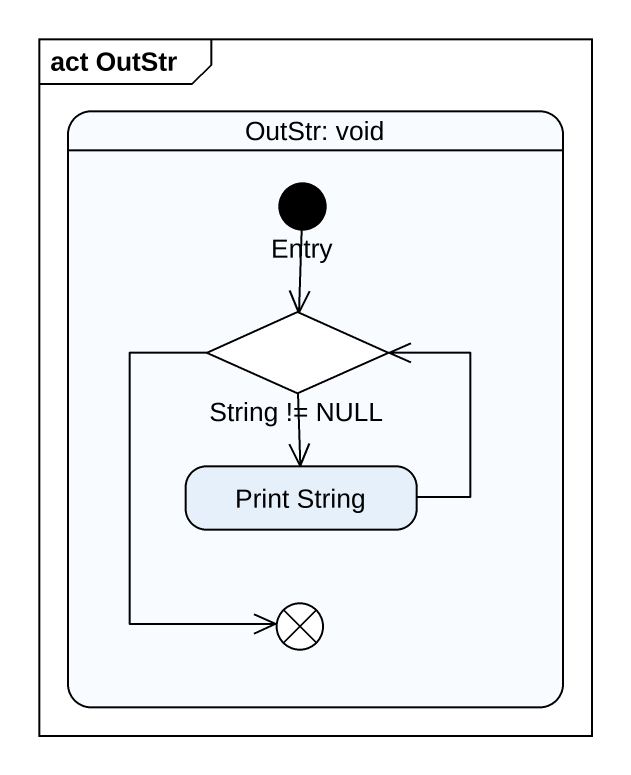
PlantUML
@startuml
mainframe act OutStr
hide empty description
state "OutStr: void" as OutStr_void {
  state Entry <<start>>
  state "String != NULL" as String_NULL <<choice>>
  state "Print String" as Print_String
  state flowfinal1 <<end>>
}
Entry --> String_NULL
String_NULL --> Print_String
String_NULL --> flowfinal1
Print_String -up-> String_NULL
@enduml
